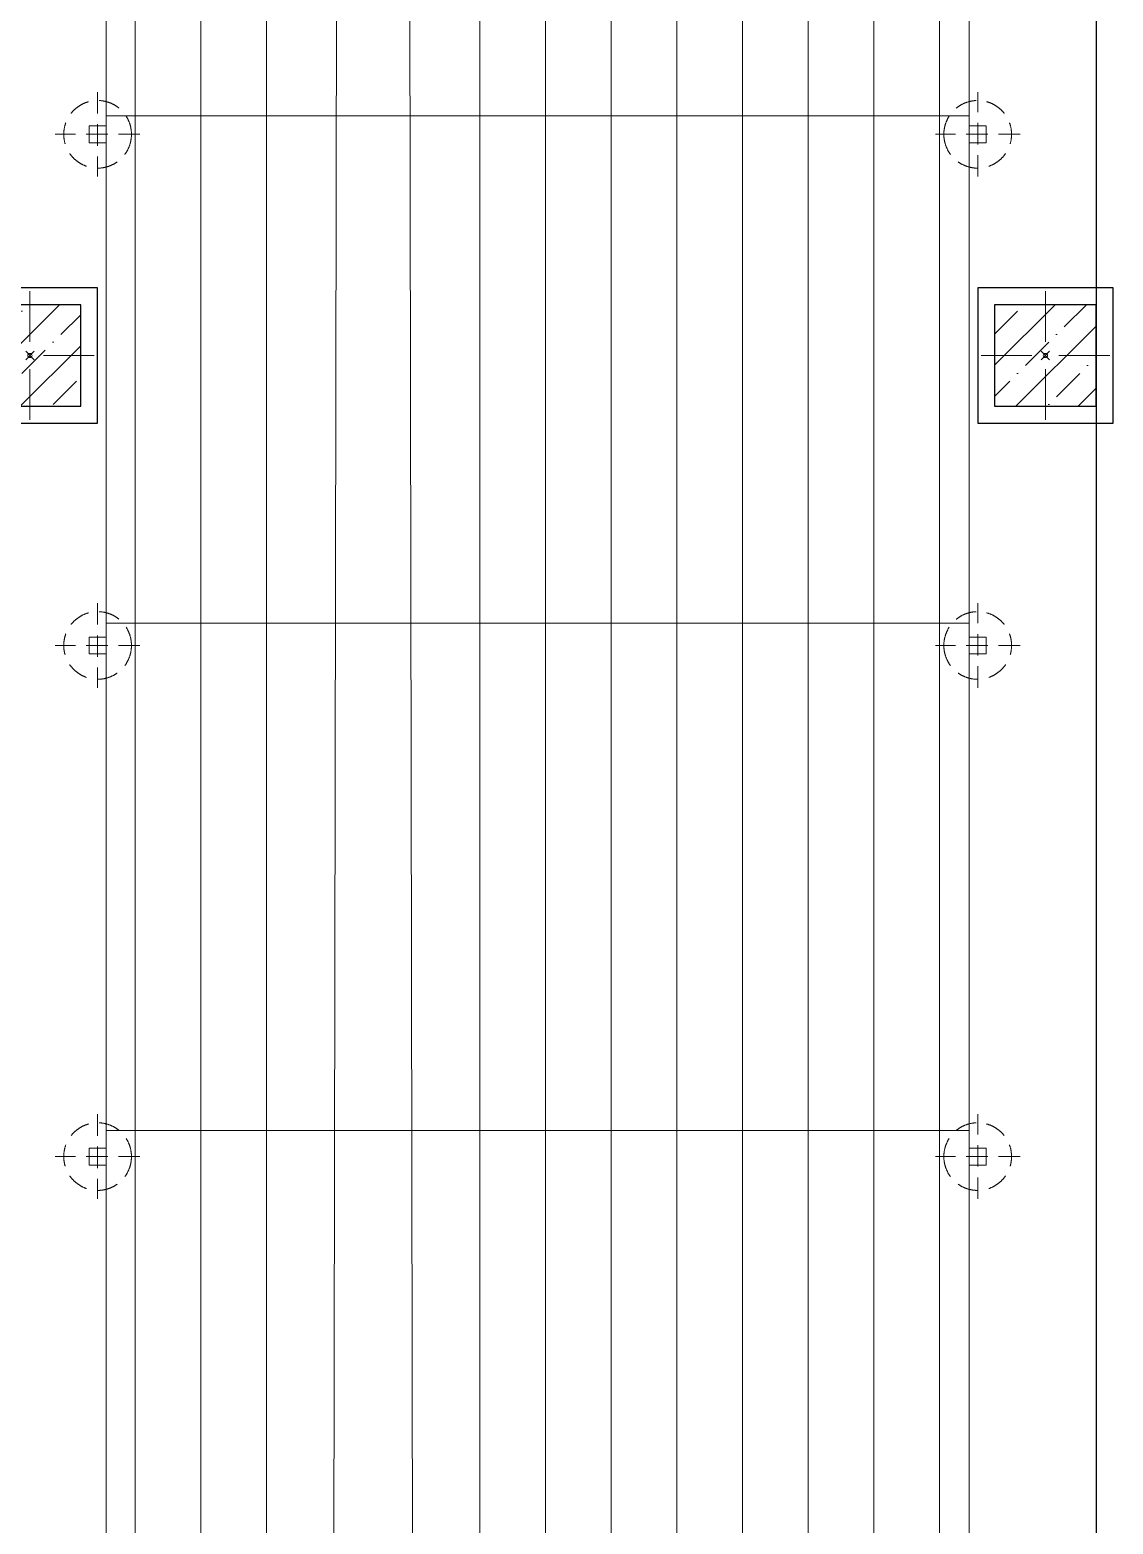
# Model space of a CAD drawing. Extents: x -3873 to 164127, y 7129 to 96529.
# Drawn here: x 75517 to 81917, y 46421 to 55255 of the extents above; entities that cross this region are included whole.
import ezdxf

# ---------------------------------------------------------------- set-up
doc = ezdxf.new("R2010")
doc.units = 0
doc.header["$PDMODE"] = 35
doc.header["$PDSIZE"] = 25
doc.linetypes.add('HIDDEN', pattern=[9.525, 6.35, -3.175])
doc.layers.get('0').update_dxf_attribs({"linetype": 'CONTINUOUS'})
for name, color, linetype in [('BUILDING', 2, 'CONTINUOUS'), ('LOGISTICS', 3, 'CONTINUOUS'), ('Конструктив - Колонны', 7, 'CONTINUOUS')]:
    doc.layers.add(name, color=color, linetype=linetype)
doc.layers.add('LAYOUT Kromeka', color=1, linetype='CONTINUOUS', lineweight=5)
doc.layers.add('Конструктив - Колонны_Ном._пера__1', color=7, linetype='CONTINUOUS', lineweight=25)
doc.layers.add('Конструктив - Колонны_Ном._пера__168', color=7, linetype='CONTINUOUS', lineweight=13, true_color=0x03e77f)
doc.layers.add('Конструктив - Колонны_Ном._пера__202', color=7, linetype='CONTINUOUS', lineweight=13, true_color=0xde8d00)
pattern_1 = [(45, (0, 0), (-183.8478, 183.8478), []), (45, (-91.92, 91.92), (-183.8478, 183.8478), [195, -65, 0, -65])]

# ---------------------------------------------------------------- blocks, each defined once
blk = doc.blocks.new('Колонна_43', base_point=(-12000, 30000))
at = {"layer": 'Конструктив - Колонны_Ном._пера__202', "linetype": 'Continuous'}
h = blk.add_hatch(dxfattribs=at)
h.set_pattern_fill('ЖЕЛЕЗОБЕТОН__ГОСТ_', color=256, style=0, pattern_type=2)
h.set_pattern_definition(pattern_1)
h.paths.add_polyline_path([(-12300, 29700), (-11700, 29700), (-11700, 30300), (-12300, 30300)])
at = {"layer": 'Конструктив - Колонны_Ном._пера__1', "linetype": 'Continuous'}
for p, q in [((-11700, 30300), (-12300, 30300)), ((-12300, 30300), (-12300, 29700)), ((-11700, 29700), (-11700, 30300)), ((-12300, 29700), (-11700, 29700))]:
    blk.add_line(p, q, dxfattribs=at)
at = {"layer": 'Конструктив - Колонны_Ном._пера__168', "linetype": 'Continuous'}
for p, q in [((-12000, 30080), (-12000, 30380)), ((-12080, 30000), (-12380, 30000)), ((-11920, 30000), (-11620, 30000)), ((-12000, 29920), (-12000, 29620))]:
    blk.add_line(p, q, dxfattribs=at)
blk.add_point((-12000, 30000), dxfattribs=at)
blk = doc.blocks.new('Колонна_48', base_point=(-6000, 30000))
at = {"layer": 'Конструктив - Колонны_Ном._пера__202', "linetype": 'Continuous'}
h = blk.add_hatch(dxfattribs=at)
h.set_pattern_fill('ЖЕЛЕЗОБЕТОН__ГОСТ_', color=256, style=0, pattern_type=2)
h.set_pattern_definition(pattern_1)
h.paths.add_polyline_path([(-6300, 29700), (-5700, 29700), (-5700, 30300), (-6300, 30300)])
at = {"layer": 'Конструктив - Колонны_Ном._пера__1', "linetype": 'Continuous'}
for p, q in [((-5700, 30300), (-6300, 30300)), ((-6300, 30300), (-6300, 29700)), ((-5700, 29700), (-5700, 30300)), ((-6300, 29700), (-5700, 29700))]:
    blk.add_line(p, q, dxfattribs=at)
at = {"layer": 'Конструктив - Колонны_Ном._пера__168', "linetype": 'Continuous'}
for p, q in [((-6000, 30080), (-6000, 30380)), ((-6080, 30000), (-6380, 30000)), ((-5920, 30000), (-5620, 30000)), ((-6000, 29920), (-6000, 29620))]:
    blk.add_line(p, q, dxfattribs=at)
blk.add_point((-6000, 30000), dxfattribs=at)
blk = doc.blocks.new('chilling_column100')
at = {"color": 4, "linetype": 'HIDDEN', "ltscale": 20}
for p, q in [((0, -250), (0, 250)), ((-250, 0), (250, 0))]:
    blk.add_line(p, q, dxfattribs=at)
at = {"color": 1, "linetype": 'Continuous', "ltscale": 20}
for p, q in [((50, 50), (-50, 50)), ((-50, 50), (-50, -50)), ((50, -50), (50, 50)), ((-50, -50), (50, -50))]:
    blk.add_line(p, q, dxfattribs=at)
at = {"color": 4, "linetype": 'HIDDEN', "ltscale": 20}
blk.add_circle((0, 0), 200, dxfattribs=at)

msp = doc.modelspace()

# ---------------------------------------------------------------- linework, layer by layer
at = {"layer": 'BUILDING', "color": 2, "linetype": 'BYBLOCK'}
msp.add_line((81816.8, 70930), (81816.8, 23010), dxfattribs=at)
at = {"layer": 'BUILDING', "color": 4, "linetype": 'Continuous', "ltscale": 20}
for points in [[(75116.8, 52930), (75916.8, 52930), (75916.8, 53730), (75116.8, 53730)], [(81116.8, 52930), (81916.8, 52930), (81916.8, 53730), (81116.8, 53730)]]:
    msp.add_lwpolyline(points, close=True, dxfattribs=at)
at = {"layer": 'LAYOUT Kromeka', "color": 4, "ltscale": 20}
for p, q in [((75966.8, 69841.7), (75966.8, 39597.7)), ((81066.8, 69841.7), (81066.8, 39597.7)), ((75966.8, 54747.7), (81066.8, 54747.7)), ((75966.8, 51747.7), (81066.8, 51747.7)), ((75966.8, 48747.7), (81066.8, 48747.7))]:
    msp.add_line(p, q, dxfattribs=at)
at = {"layer": 'LAYOUT Kromeka', "ltscale": 20}
for p, q in [((76526.6, 68909), (76526.6, 40530)), ((76914.6, 68909), (76914.6, 40530)), ((78175.6, 68909), (78175.6, 40530)), ((78563.6, 68909), (78563.6, 40530)), ((78951.6, 68909), (78951.6, 40530)), ((79339.6, 68909), (79339.6, 40530)), ((79727.6, 68909), (79727.6, 40530)), ((80115.6, 68909), (80115.6, 40530)), ((80503.6, 68909), (80503.6, 40530)), ((80891.9, 68909), (80891.9, 40530)), ((77351.1, 68336.5), (77302.6, 40530)), ((77739.1, 68336.5), (77787.6, 40530)), ((76138.6, 67164.4), (76138.6, 40530))]:
    msp.add_line(p, q, dxfattribs=at)
at = {"layer": 'LOGISTICS', "color": 2}
msp.add_lwpolyline([(69216.8, 70930), (81816.8, 70930), (81816.8, 39180), (69216.8, 39180)], close=True, dxfattribs=at)

# ---------------------------------------------------------------- block references
at = {"layer": 'LAYOUT Kromeka', "color": 4, "ltscale": 20, "rotation": 180}
for p in [(75916.8, 54637.7), (75916.8, 51615.7), (75916.8, 48593.7)]:
    msp.add_blockref('chilling_column100', p, dxfattribs=at)
at = {"layer": 'LAYOUT Kromeka', "color": 2, "ltscale": 20, "xscale": -1}
for p in [(81116.8, 54637.7), (81116.8, 51615.7), (81116.8, 48593.7)]:
    msp.add_blockref('chilling_column100', p, dxfattribs=at)
at = {"layer": 'LAYOUT Kromeka'}
msp.add_blockref('Колонна_43', (75516.8, 53330), dxfattribs=at)
at = {"layer": 'Конструктив - Колонны'}
msp.add_blockref('Колонна_48', (81516.8, 53330), dxfattribs=at)

doc.saveas('drawing.dxf')
